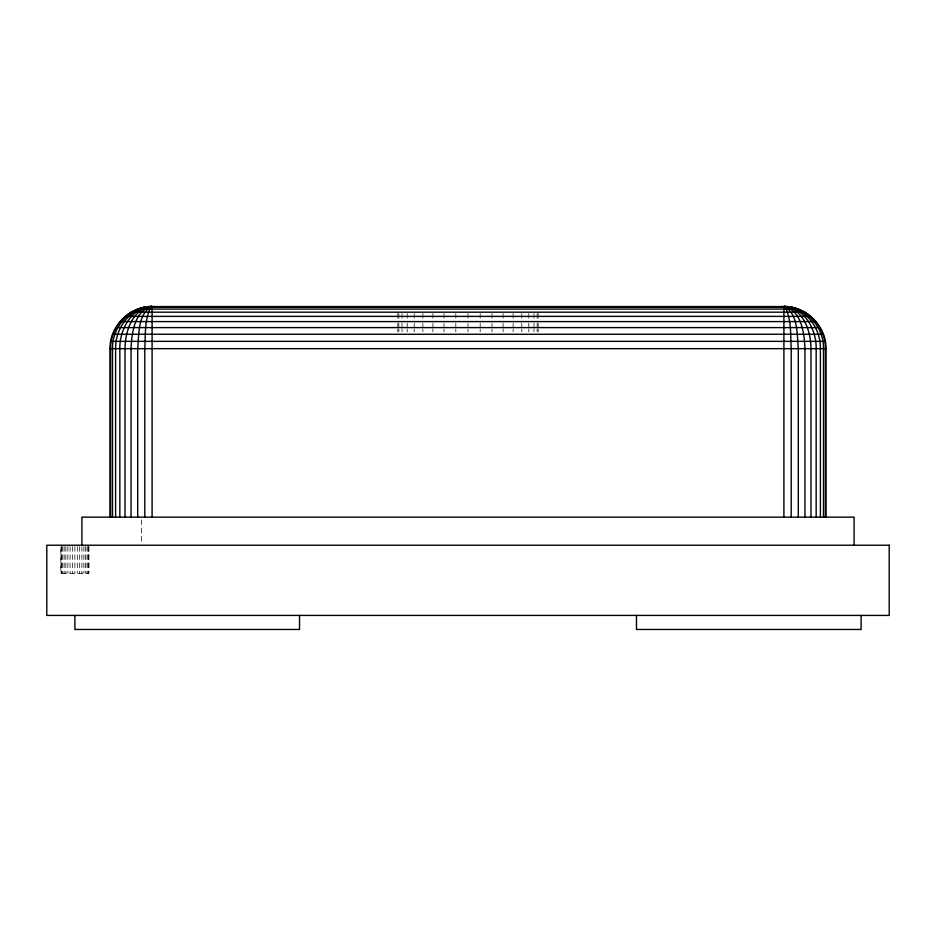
<?xml version="1.0" encoding="UTF-8"?>
<svg xmlns="http://www.w3.org/2000/svg" width="936" height="936" viewBox="0 0 936 936"><rect width="100%" height="100%" fill="white"/><g stroke="black" fill="none" stroke-linecap="round" stroke-linejoin="round"><path stroke-width="0.7" stroke-dasharray="4.68 3.51" d="M538.2 313.56L538.2 321.984M538.2 323.388L538.2 327.6M538.2 329.004L538.2 331.812M537.135 313.56L537.135 321.984M537.135 323.388L537.135 327.6M537.135 329.004L537.135 331.812M533.965 313.56L533.965 321.984M533.965 323.388L533.965 327.6M533.965 329.004L533.965 331.812M528.793 313.56L528.793 321.984M528.793 323.388L528.793 327.6M528.793 329.004L528.793 331.812M521.773 313.56L521.773 321.984M521.773 323.388L521.773 327.6M521.773 329.004L521.773 331.812M513.127 313.56L513.127 321.984M513.127 323.388L513.127 327.6M513.127 329.004L513.127 331.812M503.1 313.56L503.1 321.984M503.1 323.388L503.1 327.6M503.1 329.004L503.1 331.812M492.008 313.56L492.008 321.984M492.008 323.388L492.008 327.6M492.008 329.004L492.008 331.812M480.191 313.56L480.191 321.984M480.191 323.388L480.191 327.6M480.191 329.004L480.191 331.812M468 313.56L468 321.984M468 323.388L468 327.6M468 329.004L468 331.812M455.809 313.56L455.809 321.984M455.809 323.388L455.809 327.6M455.809 329.004L455.809 331.812M443.992 313.56L443.992 321.984M443.992 323.388L443.992 327.6M443.992 329.004L443.992 331.812M432.9 313.56L432.9 321.984M432.9 323.388L432.9 327.6M432.9 329.004L432.9 331.812M422.873 313.56L422.873 321.984M422.873 323.388L422.873 327.6M422.873 329.004L422.873 331.812M414.227 313.56L414.227 321.984M414.227 323.388L414.227 327.6M414.227 329.004L414.227 331.812M407.207 313.56L407.207 321.984M407.207 323.388L407.207 327.6M407.207 329.004L407.207 331.812M402.035 313.56L402.035 321.984M402.035 323.388L402.035 327.6M402.035 329.004L402.035 331.812M398.865 313.56L398.865 321.984M398.865 323.388L398.865 327.6M398.865 329.004L398.865 331.812M397.8 313.56L397.8 321.984M397.8 323.388L397.8 327.6M397.8 329.004L397.8 331.812M141.465 519.948L141.465 542.412M88.92 546.624L88.92 573.3L60.84 573.3L60.84 546.624M88.709 546.624L88.709 573.3M88.078 546.624L88.078 573.3M87.036 546.624L87.036 573.3M85.632 546.624L85.632 573.3M83.901 546.624L83.901 573.3M81.9 546.624L81.9 573.3M79.677 546.624L79.677 573.3M77.314 546.624L77.314 573.3M74.88 546.624L74.88 573.3M72.446 546.624L72.446 573.3M70.083 546.624L70.083 573.3M67.86 546.624L67.86 573.3M65.859 546.624L65.859 573.3M64.128 546.624L64.128 573.3M62.724 546.624L62.724 573.3M61.682 546.624L61.682 573.3M61.051 546.624L61.051 573.3"/><path stroke-width="1.4" d="M109.98 517.14L109.98 348.66C109.594 326.137 129.577 306.154 152.1 306.54L783.9 306.54C806.422 306.154 826.406 326.137 826.02 348.66L826.02 517.14M152.1 517.14L152.1 306.54L150.825 307.183C144.355 319.773 145.571 334.877 144.787 348.66L144.787 517.14M110.623 517.14L110.623 348.66C110.202 326.383 129.683 306.189 152.1 306.54C137.498 313.513 139.078 334.795 137.697 348.66L137.697 517.14M112.519 517.14L112.519 348.66C112.051 327.109 129.975 306.318 152.1 306.54C134.269 310.378 131.707 333.508 131.04 348.66L131.04 517.14M115.619 517.14L115.619 348.66C115.128 328.29 130.49 306.622 152.1 306.54C132.397 308.389 125.038 331.707 125.026 348.66L125.026 517.14M152.1 306.54C131.251 307.242 119.469 329.87 119.831 348.66L119.831 517.14M144.787 307.183L791.212 307.183M137.697 309.079L798.303 309.079M131.04 312.179L804.96 312.179M125.026 316.391L810.974 316.391M119.831 321.586L816.169 321.586M115.619 327.6L820.381 327.6M112.519 334.257L823.481 334.257M110.623 341.347L825.376 341.347M109.98 348.66L826.02 348.66M783.9 517.14L783.9 306.54C806.317 306.189 825.798 326.383 825.376 348.66L825.376 517.14M791.212 517.14L791.212 348.66C790.429 334.877 791.645 319.773 785.175 307.183L783.9 306.54C806.025 306.318 823.949 327.109 823.481 348.66L823.481 517.14M798.303 517.14L798.303 348.66C796.922 334.795 798.502 313.513 783.9 306.54C805.51 306.622 820.872 328.29 820.381 348.66L820.381 517.14M804.96 517.14L804.96 348.66C804.293 333.508 801.731 310.378 783.9 306.54C804.749 307.242 816.531 329.87 816.169 348.66L816.169 517.14M783.9 306.54C803.603 308.389 810.962 331.707 810.974 348.66L810.974 517.14M861.12 615.42L861.12 629.46L636.48 629.46L636.48 615.42M854.1 545.22L854.1 517.14L81.9 517.14L81.9 545.22M299.52 615.42L299.52 629.46L74.88 629.46L74.88 615.42M889.2 545.22L46.8 545.22L46.8 615.42L889.2 615.42L889.2 545.22"/></g></svg>
